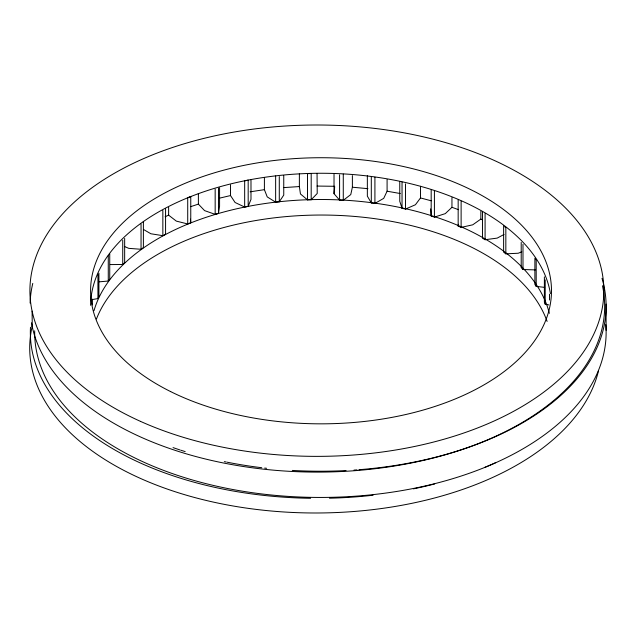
<?xml version="1.0" encoding="UTF-8"?>
<svg xmlns="http://www.w3.org/2000/svg" width="638" height="638" viewBox="0 0 638 638"><rect width="100%" height="100%" fill="white"/><g stroke="black" fill="none" stroke-linecap="round" stroke-linejoin="round"><path stroke-width="0.96" d="M352.383 175.57L352.383 187.221L350.764 194.574L343.276 200.308L339.583 200.109L334.025 193.689L334.663 187.213M198.386 193.434L198.386 204.112L204.567 210.612L215.166 214.352L218.483 213.387L219.576 206.241L219.576 187.795M480.853 211.314L480.853 219.081L472.726 224.823L461.122 227.391L458.164 226.091L458.459 224.305M230.517 184.876L230.517 195.555L235.071 202.485L244.665 207.047L248.182 206.361L250.989 199.367L250.989 179.956M92.438 299.533L97.933 298.584L98.906 296.518L98.906 273.224M387.091 179.557L387.091 191.209L383.709 198.362L374.913 203.426L371.308 202.94L367.352 196.137L367.352 175.745M264.403 178.018L264.403 189.669L267.234 196.895L275.64 202.182L279.284 201.783L283.75 195.084L283.75 175.673M98.818 281.86L108.269 281.039L109.736 279.077L109.736 253.828M420.498 186.288L420.498 197.939L415.426 204.75L405.497 209.065L402.036 208.291L399.763 201.233L399.763 181.822M299.374 173.935L299.374 186.559L300.442 193.944L307.484 199.853L311.192 199.75L317.222 193.481L317.054 173.448M110.31 264.571L122.735 264.499L124.657 262.665L124.657 238.397M451.951 197.581L451.951 207.294L445.292 213.634L434.414 217.103L431.184 216.059L430.626 208.889M124.466 246.475L128.724 248.349L141.046 249.275L143.391 247.616L143.391 221.402M143.47 229.457L150.871 233.763L162.849 235.677L165.569 234.218L165.569 208.977M504.052 234.449L497.193 238.11L485.087 239.721L482.472 238.197L482.472 211.983M165.13 216.729L168.631 215.166L176.319 221.107L187.716 223.962L190.762 222.734L190.762 196.528L187.716 197.748L187.716 223.962M521.74 251.827L518.223 253.238L505.838 253.852L503.621 252.138L503.621 225.924M190.706 206.648L198.386 204.112M219.6 198.139L230.517 195.555M250.12 191.807L264.403 189.669M283.743 187.604L299.374 186.559M317.054 186.065L334.759 186.288M521.206 242.4L521.206 267.641L522.993 269.523L535.402 269.898M352.383 187.221L367.919 188.665M536.199 286.414L536.199 260.2L534.883 258.199L534.883 284.412L536.199 286.414L544.645 287.363M387.091 191.209L400.257 193.529M544.381 276.868L544.381 302.109L545.203 304.198L548.816 304.916M420.498 197.939L431.216 200.795M451.951 207.294L458.507 209.679M480.853 219.081L482.535 219.911M504.738 226.785L505.838 227.638L505.838 253.852M190.443 219.153L190.762 222.734M32.107 311.129L32.251 326.688M606.1 304.095L606.1 330.309M549.525 294.19L549.525 300.019M545.203 279.93L545.203 304.198M522.993 244.274L522.993 269.523M485.087 213.507L485.087 239.721M461.122 201.177L461.122 227.391M458.164 199.877L458.164 226.091M434.414 190.89L434.414 217.103M431.184 189.845L431.184 216.059M405.497 183.824L405.497 209.065M402.036 182.077L402.036 208.291M374.913 177.212L374.913 203.426M371.308 176.726L371.308 202.94M343.276 174.094L343.276 200.308M339.583 174.868L339.583 200.109M334.025 174.278L334.025 193.689M311.192 199.75L311.192 173.536L307.484 173.64L307.484 199.853M279.284 176.543L279.284 201.783M275.64 175.968L275.64 202.182M248.182 206.361L248.182 180.147L244.665 180.833L244.665 207.047M218.483 188.146L218.483 213.387M215.166 189.111L215.166 214.352M168.631 207.398L168.631 215.166M162.849 210.436L162.849 235.677M141.046 224.034L141.046 249.275M122.735 240.223L122.735 264.499M108.269 255.798L108.269 281.039M97.933 274.316L97.933 298.584M92.398 299.134L92.398 304.956M602.479 285.76A287.307 165.88 0 0 1 349.441 471.067A287.307 165.88 0 0 1 31.493 322.804M30.106 303.042A287.307 165.88 0 0 1 32.785 283.392M90.588 305.315A230.454 133.055 0 0 1 310.905 173.392A230.454 133.055 0 0 1 550.442 293.624M598.532 370.718A285.768 164.987 0 0 1 276.142 511.421A285.768 164.987 0 0 1 32.434 325.292M495.662 462.662A287.307 165.88 0 0 1 484.808 467.375M434.637 483.963A287.307 165.88 0 0 1 413.4 488.86M373.086 495.224A287.307 165.88 0 0 1 329.495 498.198M310.602 498.286A287.307 165.88 0 0 1 30.48 327.294M96.458 318.976A230.454 133.055 0 0 1 323.49 215.046A230.454 133.055 0 0 1 547.101 321.424M94.001 310.69A230.454 133.055 0 0 1 323.641 199.511A230.454 133.055 0 0 1 549.366 313.33M605.797 324.551A285.728 164.963 0 0 1 325.827 497.417A285.728 164.963 0 0 1 34.683 330.819M601.993 278.32A285.728 164.963 0 0 1 358.955 469.72M356.977 469.871A285.728 164.963 0 0 1 354.002 470.086M346.067 470.565A285.728 164.963 0 0 1 292.292 470.429M266.636 468.284A285.728 164.963 0 0 1 264.674 468.069M261.747 467.718A285.728 164.963 0 0 1 227.16 462.199M226.219 462.016A285.728 164.963 0 0 1 224.337 461.633M185.179 451.592A285.728 164.963 0 0 1 180.809 450.205M179.94 449.926A285.728 164.963 0 0 1 173.042 447.605M140.551 421.399A286.972 165.681 0 0 0 601.124 313.497A286.972 165.681 0 0 0 208.985 137.162A286.972 165.681 0 0 0 140.551 421.399M170.657 391.604A230.454 133.055 0 0 0 547.46 315.555A230.454 133.055 0 0 0 244.992 165.178A230.454 133.055 0 0 0 170.657 391.604"/></g></svg>
